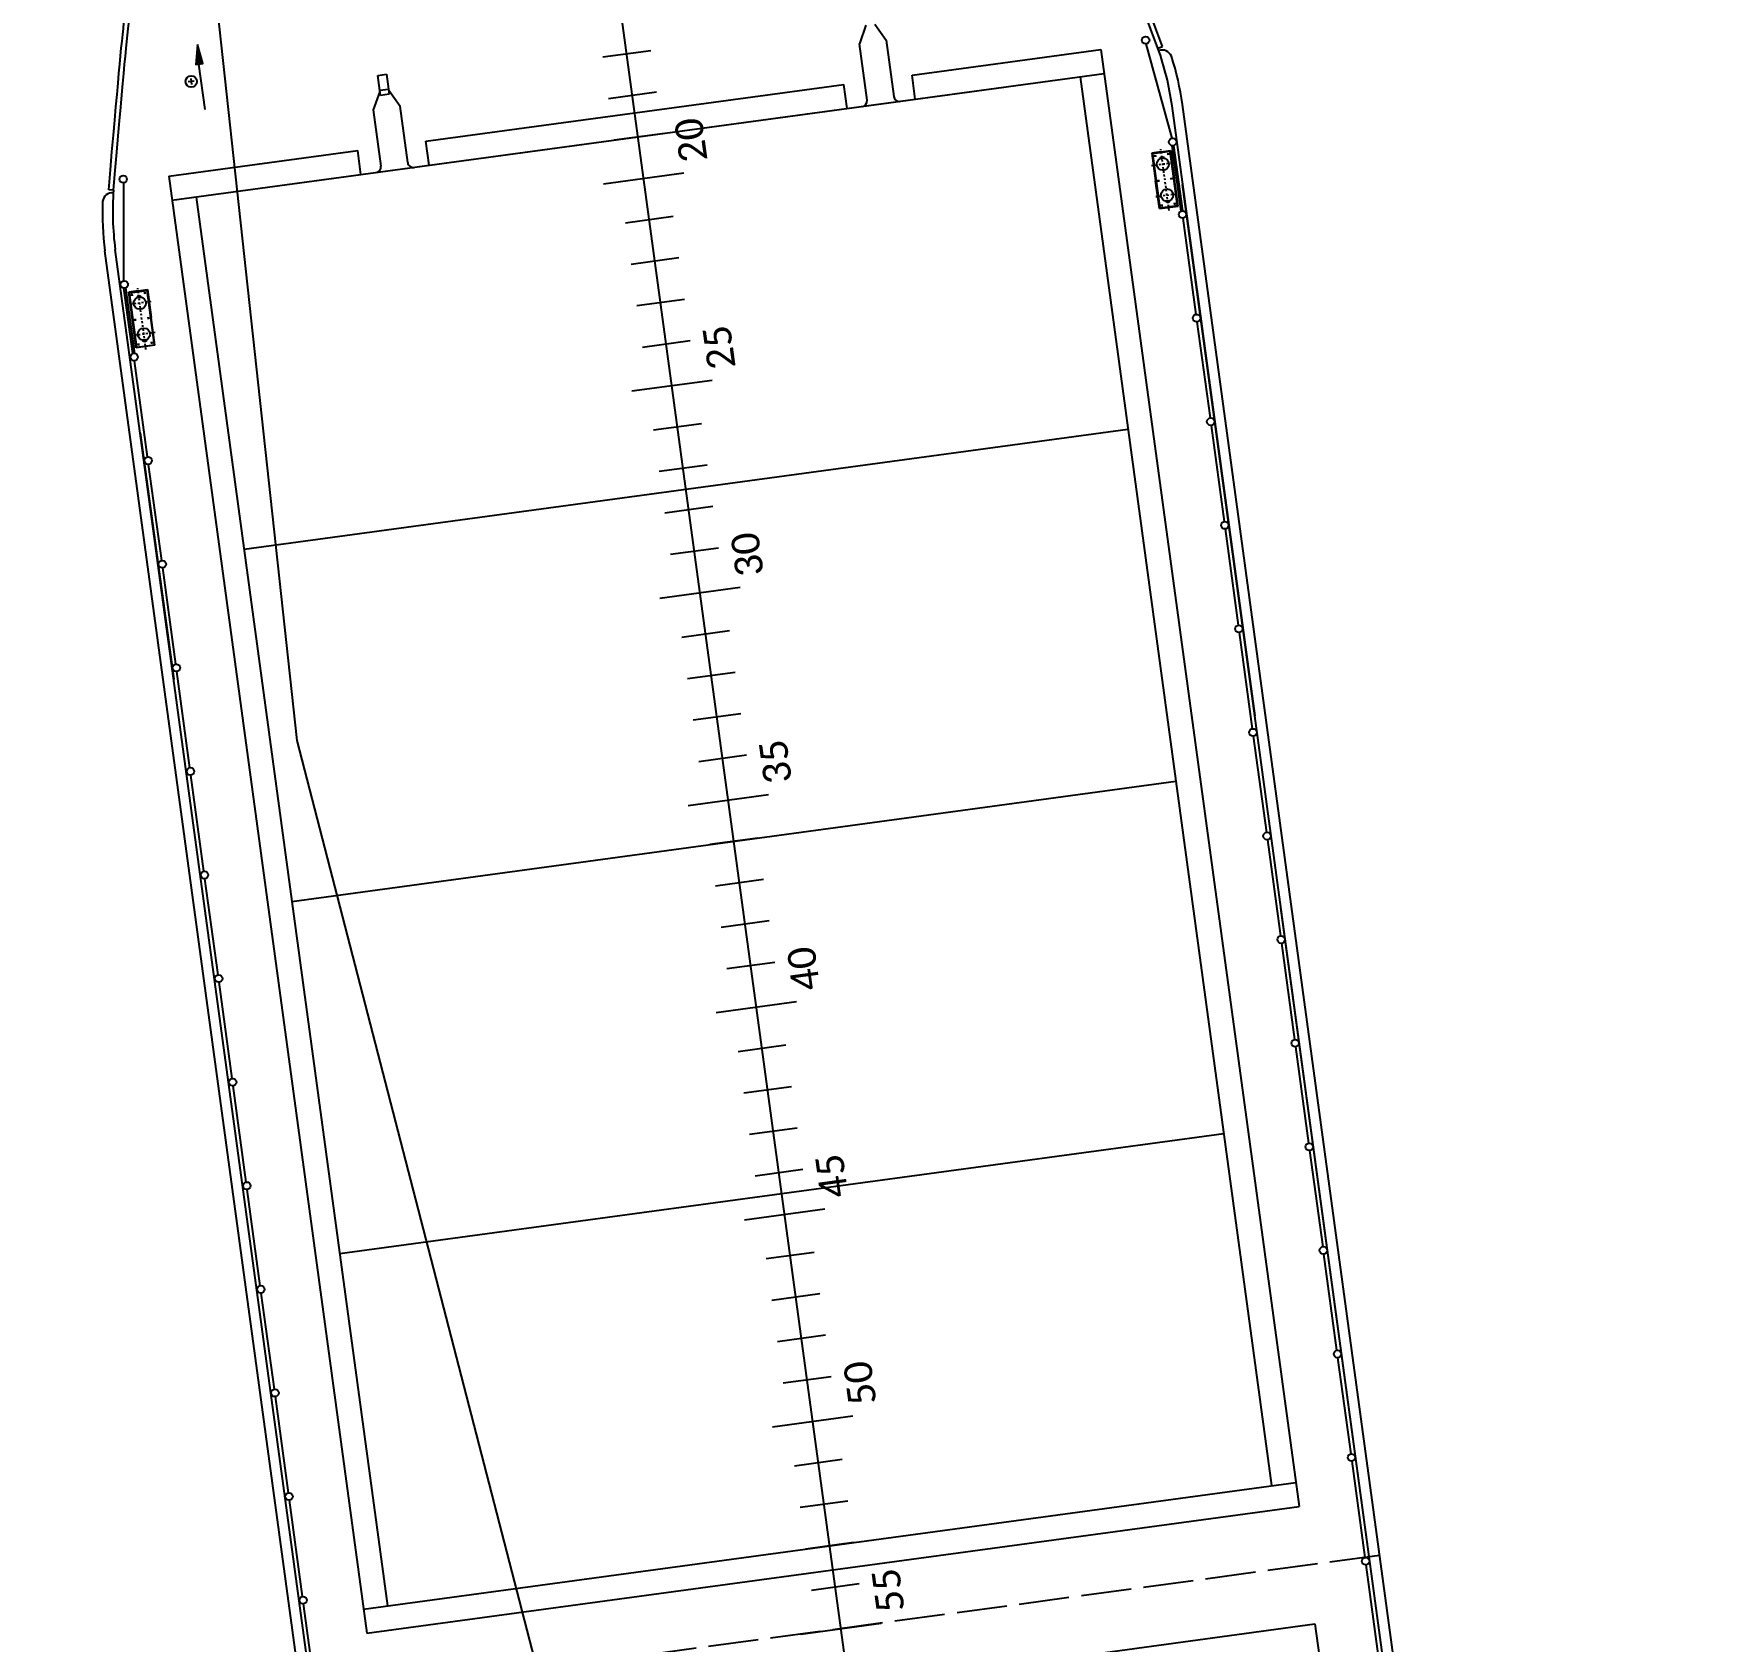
# Model space of a CAD drawing. Header units: metres. Extents: x 267365 to 277461, y 2088854 to 2108025.
# Drawn here: x 272930 to 273019.3, y 2094713.2 to 2094797.9 of the extents above; entities that cross this region are included whole.
import ezdxf

# ---------------------------------------------------------------- set-up
doc = ezdxf.new("R2010")
doc.units = ezdxf.units.M
doc.linetypes.add('ACAD_ISO02W100', pattern=[15, 12, -3])
doc.linetypes.add('DASHEDX2', pattern=[38.1, 25.4, -12.7])
doc.layers.add('BOAT', color=30, linetype='Continuous')
doc.layers.add('village', color=3, linetype='Continuous')
doc.styles.get("Standard").update_dxf_attribs({"font": 'calibri.ttf'})

# ---------------------------------------------------------------- blocks, each defined once
blk = doc.blocks.new('8')
h = blk.add_hatch(color=0)
h.dxf.hatch_style = 1
h.paths.add_polyline_path([(87705, 24295), (87420, 24354), (87420, 24253)])
at = {"color": 0}
for p, q in [((35786, 25858), (76112, 25858)), ((35800, 26009), (84948, 26009)), ((63935, 25799), (65328, 25799)), ((65435, 25799), (66828, 25799)), ((66935, 25799), (68328, 25799)), ((68435, 25800), (69828, 25800)), ((69935, 25800), (71328, 25800)), ((71435, 25800), (72828, 25800)), ((72935, 25800), (74328, 25800)), ((74435, 25800), (75828, 25800)), ((75935, 25800), (77328, 25800)), ((76112, 25859), (84948, 25859)), ((77435, 25800), (78828, 25800)), ((82292, 25858), (78727, 25858)), ((78935, 25800), (80328, 25800)), ((80435, 25800), (81828, 25800)), ((81935, 25800), (83328, 25800)), ((83433, 25784), (84380, 25784)), ((83434, 25810), (84380, 25810)), ((84485, 25799), (85878, 25610)), ((85792, 25769), (85808, 25837)), ((83510, 25480), (83510, 25751)), ((83510, 25751), (83913, 25751)), ((83517, 25743), (84304, 25742)), ((83517, 25743), (83517, 25488)), ((83599, 25652), (83599, 25579)), ((84315, 25751), (83913, 25751)), ((84225, 25652), (84225, 25578)), ((84304, 25742), (84304, 25488)), ((84304, 25664), (84304, 25567)), ((84315, 25615), (84315, 25751)), ((84315, 25615), (84315, 25480)), ((83510, 25480), (83913, 25480)), ((84304, 25488), (83517, 25488)), ((84315, 25480), (83913, 25480)), ((70237, 24608), (70237, 11808)), ((75337, 24608), (75337, 11808)), ((80437, 24608), (80437, 11808)), ((87232, 24454), (87146, 24454)), ((87189, 24411), (87189, 24497)), ((86762, 24311), (87420, 24311)), ((85537, 22221), (85887, 22221)), ((86435, 21921), (85617, 21921)), ((86684, 21794), (86435, 21921)), ((86684, 21661), (86435, 21533)), ((86625, 21790), (86915, 21790)), ((86625, 21665), (86625, 21790)), ((86915, 21665), (86625, 21665)), ((86693, 21674), (86693, 21780)), ((86915, 21790), (86915, 21665)), ((85617, 21533), (86435, 21533)), ((85537, 21233), (85887, 21233)), ((63937, 18789), (63937, 17627)), ((66937, 18789), (66937, 17627)), ((69937, 18789), (69937, 17627)), ((72937, 18789), (72937, 17627)), ((75937, 18789), (75937, 17627)), ((78937, 18789), (78937, 17627)), ((81937, 18789), (81937, 17627)), ((84937, 18789), (84937, 17627)), ((64537, 17861), (64537, 18554)), ((65137, 17861), (65137, 18554)), ((65737, 17861), (65737, 18554)), ((66337, 17861), (66337, 18554)), ((67537, 17861), (67537, 18554)), ((68137, 17861), (68137, 18554)), ((68737, 17861), (68737, 18554)), ((69337, 17861), (69337, 18554)), ((70537, 17861), (70537, 18554)), ((71137, 17861), (71137, 18554)), ((71737, 17861), (71737, 18554)), ((72337, 17861), (72337, 18554)), ((73537, 17861), (73537, 18554)), ((74137, 17861), (74137, 18554)), ((74737, 17861), (74737, 18554)), ((75337, 17861), (75337, 18554)), ((76537, 17861), (76537, 18554)), ((77137, 17861), (77137, 18554)), ((77737, 17861), (77737, 18554)), ((78337, 17861), (78337, 18554)), ((79537, 17861), (79537, 18554)), ((80137, 17861), (80137, 18554)), ((80737, 17861), (80737, 18554)), ((81337, 17861), (81337, 18554)), ((82537, 17861), (82537, 18554)), ((83137, 17861), (83137, 18554)), ((83737, 17861), (83737, 18554)), ((84337, 17861), (84337, 18554)), ((85537, 17861), (85537, 18554)), ((86137, 17861), (86137, 18554)), ((86737, 17861), (86737, 18554)), ((13535, 18208), (100365, 18208)), ((85537, 15182), (85887, 15182)), ((85617, 14882), (86435, 14882)), ((86684, 14755), (86435, 14882)), ((86684, 14622), (86435, 14494)), ((86435, 14494), (85617, 14494)), ((85537, 14194), (85887, 14194)), ((83510, 10935), (83913, 10935)), ((83510, 10935), (83510, 10665)), ((84304, 10927), (83517, 10927)), ((83517, 10673), (83517, 10927)), ((83599, 10763), (83599, 10837)), ((84315, 10935), (83913, 10935)), ((84225, 10764), (84225, 10837)), ((84304, 10673), (84304, 10927)), ((84304, 10751), (84304, 10849)), ((84315, 10800), (84315, 10935)), ((84315, 10800), (84315, 10665)), ((84485, 10617), (85878, 10805)), ((38648, 10558), (73332, 10558)), ((41427, 10558), (76112, 10558)), ((62435, 10617), (63828, 10617)), ((63935, 10617), (65328, 10617)), ((65435, 10617), (66828, 10617)), ((66935, 10617), (68328, 10617)), ((68435, 10615), (69828, 10615)), ((69935, 10615), (71328, 10615)), ((71435, 10615), (72828, 10615)), ((72935, 10615), (74328, 10615)), ((74435, 10615), (75828, 10615)), ((75935, 10615), (77328, 10615)), ((76112, 10558), (83807, 10558)), ((76112, 10556), (84948, 10556)), ((77435, 10615), (78828, 10615)), ((82292, 10558), (78727, 10558)), ((78935, 10615), (80328, 10615)), ((80435, 10615), (81828, 10615)), ((81935, 10615), (83328, 10615)), ((83433, 10631), (84380, 10631)), ((83434, 10605), (84380, 10605)), ((83510, 10665), (83913, 10665)), ((83517, 10673), (84304, 10673)), ((84315, 10665), (83913, 10665)), ((85792, 10647), (85808, 10578)), ((26714, 10406), (84948, 10406))]:
    blk.add_line(p, q, dxfattribs=at)
at = {"color": 0, "linetype": 'ACAD_ISO02W100', "ltscale": 60}
blk.add_line((63937, 10406), (63937, 26009), dxfattribs=at)
at = {"color": 0, "linetype": 'DASHEDX2'}
for p, q in [((83466, 25616), (84355, 25615)), ((83536, 25708), (83568, 25708)), ((83552, 25724), (83552, 25692)), ((83688, 25452), (83688, 25779)), ((83894, 25708), (83926, 25708)), ((83911, 25724), (83911, 25692)), ((84138, 25452), (84138, 25783)), ((84284, 25710), (84252, 25710)), ((84268, 25726), (84268, 25694)), ((84269, 25509), (84269, 25541)), ((83536, 25523), (83568, 25523)), ((83552, 25507), (83552, 25539)), ((83894, 25523), (83926, 25523)), ((83911, 25507), (83911, 25539)), ((84285, 25525), (84253, 25525)), ((83688, 10963), (83688, 10637)), ((84138, 10963), (84138, 10632)), ((83466, 10800), (84355, 10800)), ((83536, 10892), (83568, 10892)), ((83536, 10708), (83568, 10708)), ((83552, 10908), (83552, 10876)), ((83552, 10692), (83552, 10724)), ((83894, 10892), (83926, 10892)), ((83894, 10708), (83926, 10708)), ((83911, 10908), (83911, 10876)), ((83911, 10692), (83911, 10724)), ((84284, 10706), (84252, 10706)), ((84285, 10890), (84253, 10891)), ((84268, 10690), (84268, 10722)), ((84269, 10906), (84269, 10875))]:
    blk.add_line(p, q, dxfattribs=at)
at = {"color": 0, "linetype": 'ByBlock'}
for p, q in [((83510, 25751), (84315, 25751)), ((83510, 10665), (84315, 10665))]:
    blk.add_line(p, q, dxfattribs=at)
at = {"color": 0, "ltscale": 100}
for p, q in [((63087, 24958), (63087, 11458)), ((85887, 24958), (64787, 24958)), ((64787, 24958), (64787, 11458)), ((65137, 24958), (65137, 11458)), ((85537, 24958), (85537, 11458)), ((85887, 24958), (85887, 22221)), ((85537, 24608), (65137, 24608)), ((85537, 23503), (85537, 12912)), ((85887, 21233), (85887, 15182)), ((85887, 14194), (85887, 11458)), ((85537, 11808), (65137, 11808)), ((63087, 11458), (37787, 11458)), ((85887, 11458), (64787, 11458))]:
    blk.add_line(p, q, dxfattribs=at)
at = {"color": 0}
blk.add_lwpolyline([(87705, 24295), (87420, 24354), (87420, 24253)], close=True, dxfattribs=at)
for centre, radius in [((65382, 25799), 53.5), ((66882, 25799), 53.5), ((68382, 25799), 53.5), ((69882, 25799), 53.5), ((71382, 25799), 53.5), ((72882, 25799), 53.5), ((74382, 25799), 53.5), ((75882, 25799), 53.5), ((77382, 25799), 53.5), ((78882, 25799), 53.5), ((80382, 25799), 53.5), ((81882, 25799), 53.5), ((83382, 25799), 53.5), ((84432, 25799), 53.5), ((83688, 25615), 88), ((84137, 25615), 88), ((85932, 25610), 53.5), ((87189, 24454), 81), ((83688, 10800), 88), ((84137, 10800), 88), ((85932, 10805), 53.5), ((63882, 10617), 53.5), ((65382, 10617), 53.5), ((66882, 10617), 53.5), ((68382, 10617), 53.5), ((69882, 10617), 53.5), ((71382, 10617), 53.5), ((72882, 10617), 53.5), ((74382, 10617), 53.5), ((75882, 10617), 53.5), ((77382, 10617), 53.5), ((78882, 10617), 53.5), ((80382, 10617), 53.5), ((81882, 10617), 53.5), ((83382, 10617), 53.5), ((84432, 10617), 53.5)]:
    blk.add_circle(centre, radius, dxfattribs=at)
for centre, radius, start, end in [((84948, 22009), 4000, 79.8575, 90), ((84948, 21859), 4000, 77.819, 90), ((85614, 25805), 147, 348.0767, 74.5692), ((83614, 25615), 30.3, 108.5151, 251.3793), ((84210, 25615), 30.3, 288.6056, 71.4698), ((85617, 22001), 80, 180, 270), ((86678, 21780), 15, 0, 63.5899), ((86678, 21674), 15, 296.4101, 0), ((85617, 21453), 80, 90, 180), ((85617, 14962), 80, 180, 270), ((85617, 14414), 80, 90, 180), ((83614, 10800), 30.3, 108.6207, 251.4849), ((84210, 10800), 30.3, 288.5302, 71.3944), ((84948, 14556), 4000, 270, 282.181), ((84948, 14556), 4000, 270, 282.181), ((84948, 14406), 4000, 270, 280.1425), ((85614, 10610), 147, 285.4308, 11.9233)]:
    blk.add_arc(centre, radius, start, end, dxfattribs=at)
for points in [[(85808, 25837), (87365, 25489), (90263, 24802), (93367, 23642), (96704, 21081), (98439, 19149), (98958, 18459)], [(85792, 25769), (87350, 25421), (90248, 24733), (93352, 23574), (96689, 21013), (98424, 19080), (98889, 18459)], [(85792, 10647), (87350, 10994), (90248, 11682), (93352, 12841), (96689, 15403), (98424, 17335), (98889, 17957)], [(85808, 10578), (87365, 10926), (90263, 11614), (93367, 12773), (96704, 15335), (98439, 17267), (98972, 17975)]]:
    blk.add_open_spline(points, degree=3, knots=[3200.049478, 3200.049478, 3200.049478, 3200.049478, 4054.762169, 8726.573931, 12998.527558, 16515.520283, 16515.520283, 16515.520283, 16515.520283], dxfattribs=at)
at = {"color": 0, "char_height": 400, "attachment_point": 1}
for s, insert in [('55', (64073, 17665)), ('50', (67073, 17665)), ('45', (70073, 17665)), ('40', (73073, 17665)), ('35', (76073, 17665)), ('30', (79073, 17665)), ('25', (82073, 17665)), ('20', (85073, 17665))]:
    blk.add_mtext_dynamic_manual_height_columns(s, width=413.33, gutter_width=12.5, heights=[0], dxfattribs=dict(at, insert=insert))

msp = doc.modelspace()

# ---------------------------------------------------------------- linework, layer by layer
at = {"layer": 'village', "color": 3}
msp.add_lwpolyline([(273002.953, 2095218.417), (272970.339, 2095092.579), (272909.958, 2095071.945), (272943.855, 2094760.628), (272969.301, 2094662.164), (272960.917, 2094590.393), (272898.281, 2094571.93), (272851.181, 2094576.054), (272827.639, 2094714.828), (272797.931, 2094784.101), (272759.73, 2094794.992), (272661.127, 2094789.691), (272558.244, 2094757.513), (272542.714, 2094737.178), (272561.904, 2094580.411), (272550.905, 2094555.67), (272421.718, 2094449.261), (272332.696, 2094367.828), (272292.413, 2094358.555), (272233.879, 2094387.239), (272241.162, 2094317.785)], dxfattribs=at)

# ---------------------------------------------------------------- block references
at = {"layer": 'BOAT', "xscale": 0.003670803171036142, "yscale": 0.003670803171036142, "zscale": 0.003670803171036142, "rotation": 97.74185161800006}
msp.add_blockref('8', (273070.348, 2094490.301), dxfattribs=at)

doc.saveas('drawing.dxf')
